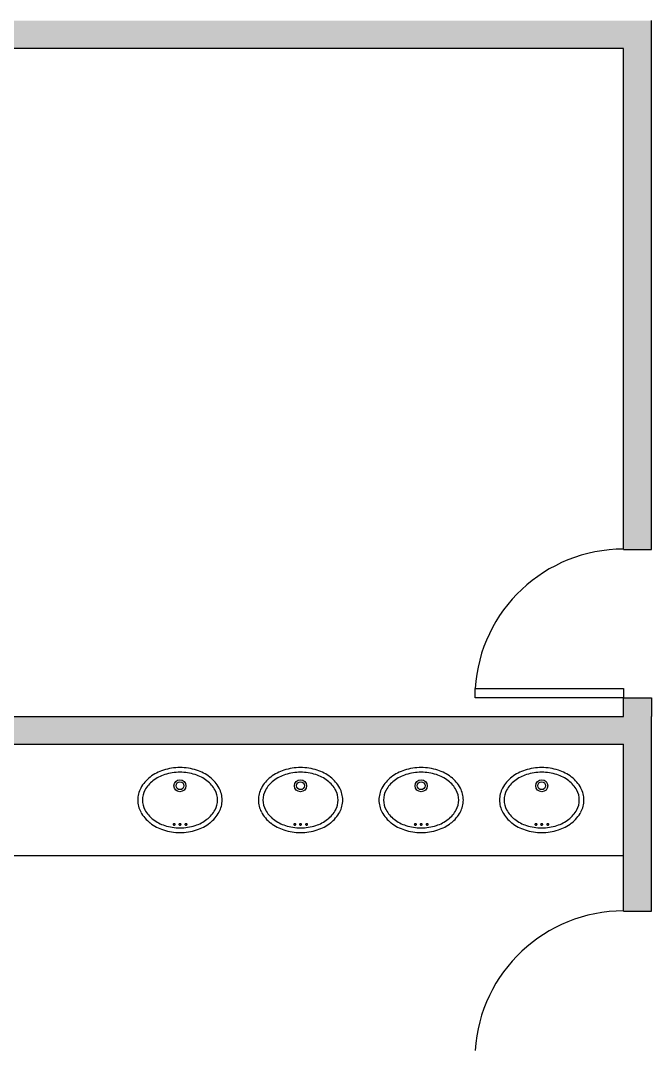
# Model space of a CAD drawing. Header units: metres. Extents: x 95 to 486, y 2972 to 3465.
# Drawn here: x 177.48 to 180.88, y 3418.87 to 3424.42 of the extents above; entities that cross this region are included whole.
import ezdxf

# ---------------------------------------------------------------- set-up
doc = ezdxf.new("R2010")
doc.units = ezdxf.units.M
for name, color, linetype in [('0_MUROS', 7, 'Continuous'), ('0_PUERTAS-VENTANAS', 3, 'Continuous'), ('0_SANITARIOS', 1, 'Continuous')]:
    doc.layers.add(name, color=color, linetype=linetype)

msp = doc.modelspace()

# ---------------------------------------------------------------- hatches: boundary and pattern name
at = {"layer": '0_MUROS'}
h = msp.add_hatch(color=256, dxfattribs=at)
h.paths.add_polyline_path([(180.8786, 3424.4245), (171.3786, 3424.4245), (171.3786, 3424.2745), (180.7286, 3424.2745), (180.7286, 3421.5745), (180.8786, 3421.5745)])
h.paths.add_polyline_path([(180.8786, 3420.6745), (180.8786, 3420.7745), (180.7286, 3420.7745), (180.7286, 3420.6745), (171.3786, 3420.6745), (171.3786, 3420.5245), (176.7286, 3420.5245), (176.7286, 3419.8245), (176.8286, 3419.8245), (176.8286, 3420.5245), (180.7286, 3420.5245), (180.7286, 3419.6245), (180.8786, 3419.6245)])

# ---------------------------------------------------------------- linework, layer by layer
for p, q in [((180.8786, 3421.5745), (180.8786, 3424.4245)), ((180.7286, 3424.2745), (171.3786, 3424.2745)), ((180.7286, 3421.5745), (180.7286, 3424.2745)), ((180.7286, 3421.5745), (180.8786, 3421.5745)), ((180.7286, 3420.6745), (180.7286, 3420.7745)), ((180.7286, 3420.7745), (180.8786, 3420.7745)), ((180.8786, 3420.7745), (180.8786, 3420.6745)), ((171.3786, 3420.6745), (180.7286, 3420.6745)), ((180.8786, 3419.6245), (180.8786, 3420.6745)), ((176.8286, 3420.5245), (180.7286, 3420.5245)), ((180.7286, 3419.6245), (180.7286, 3420.5245)), ((180.7286, 3419.6245), (180.8786, 3419.6245))]:
    msp.add_line(p, q, dxfattribs=at)
at = {"layer": '0_PUERTAS-VENTANAS'}
for p, q in [((179.9286, 3420.7745), (179.9286, 3420.8245)), ((179.9286, 3420.8245), (180.7286, 3420.8245)), ((180.7286, 3420.8245), (180.7286, 3420.7745)), ((180.7286, 3420.7745), (179.9286, 3420.7745))]:
    msp.add_line(p, q, dxfattribs=at)
at = {"layer": '0_PUERTAS-VENTANAS', "color": 5}
for centre in [(180.7286, 3420.7745), (180.7286, 3418.8245)]:
    msp.add_arc(centre, 0.8016, 90, 176.4237, dxfattribs=at)
at = {"layer": '0_SANITARIOS'}
msp.add_line((176.8286, 3419.9245), (180.7286, 3419.9245), dxfattribs=at)
at = {"layer": '0_SANITARIOS', "color": 2}
for centre, radius in [((178.3375, 3420.3008), 0.0325), ((178.3375, 3420.3008), 0.021), ((178.9875, 3420.3008), 0.0325), ((178.9875, 3420.3008), 0.021), ((179.6375, 3420.3008), 0.0325), ((179.6375, 3420.3008), 0.021), ((180.2875, 3420.3008), 0.0325), ((180.2875, 3420.3008), 0.021)]:
    msp.add_circle(centre, radius, dxfattribs=at)
for centre, radius, start, end in [((178.3188, 3420.1627), 0.2331, 107.6732, 127.5686), ((178.3188, 3420.1627), 0.2081, 107.6732, 127.5686), ((178.3375, 3420.1039), 0.2948, 90, 107.6732), ((178.3375, 3420.1039), 0.2698, 90, 107.6732), ((178.3375, 3420.1039), 0.2948, 72.3268, 90), ((178.3375, 3420.1039), 0.2698, 72.3268, 90), ((178.3563, 3420.1627), 0.2081, 52.4314, 72.3268), ((178.3563, 3420.1627), 0.2331, 52.4314, 72.3268), ((178.9688, 3420.1627), 0.2331, 107.6732, 127.5686), ((178.9688, 3420.1627), 0.2081, 107.6732, 127.5686), ((178.9875, 3420.1039), 0.2948, 90, 107.6732), ((178.9875, 3420.1039), 0.2698, 90, 107.6732), ((178.9875, 3420.1039), 0.2948, 72.3268, 90), ((178.9875, 3420.1039), 0.2698, 72.3268, 90), ((179.0063, 3420.1627), 0.2081, 52.4314, 72.3268), ((179.0063, 3420.1627), 0.2331, 52.4314, 72.3268), ((179.6188, 3420.1627), 0.2331, 107.6732, 127.5686), ((179.6188, 3420.1627), 0.2081, 107.6732, 127.5686), ((179.6375, 3420.1039), 0.2948, 90, 107.6732), ((179.6375, 3420.1039), 0.2698, 90, 107.6732), ((179.6375, 3420.1039), 0.2948, 72.3268, 90), ((179.6375, 3420.1039), 0.2698, 72.3268, 90), ((179.6563, 3420.1627), 0.2081, 52.4314, 72.3268), ((179.6563, 3420.1627), 0.2331, 52.4314, 72.3268), ((180.2688, 3420.1627), 0.2331, 107.6732, 127.5686), ((180.2688, 3420.1627), 0.2081, 107.6732, 127.5686), ((180.2875, 3420.1039), 0.2948, 90, 107.6732), ((180.2875, 3420.1039), 0.2698, 90, 107.6732), ((180.2875, 3420.1039), 0.2948, 72.3268, 90), ((180.2875, 3420.1039), 0.2698, 72.3268, 90), ((180.3063, 3420.1627), 0.2081, 52.4314, 72.3268), ((180.3063, 3420.1627), 0.2331, 52.4314, 72.3268), ((178.2901, 3420.2), 0.1861, 127.5686, 151.6985), ((178.2901, 3420.2), 0.1611, 127.5686, 151.6985), ((178.385, 3420.2), 0.1611, 28.3015, 52.4314), ((178.385, 3420.2), 0.1861, 28.3015, 52.4314), ((178.9401, 3420.2), 0.1861, 127.5686, 151.6985), ((178.9401, 3420.2), 0.1611, 127.5686, 151.6985), ((179.035, 3420.2), 0.1611, 28.3015, 52.4314), ((179.035, 3420.2), 0.1861, 28.3015, 52.4314), ((179.5901, 3420.2), 0.1861, 127.5686, 151.6985), ((179.5901, 3420.2), 0.1611, 127.5686, 151.6985), ((179.685, 3420.2), 0.1611, 28.3015, 52.4314), ((179.685, 3420.2), 0.1861, 28.3015, 52.4314), ((180.2401, 3420.2), 0.1861, 127.5686, 151.6985), ((180.2401, 3420.2), 0.1611, 127.5686, 151.6985), ((180.335, 3420.2), 0.1611, 28.3015, 52.4314), ((180.335, 3420.2), 0.1861, 28.3015, 52.4314), ((178.246, 3420.2238), 0.136, 151.6985, 180), ((178.246, 3420.2238), 0.111, 151.6985, 180), ((178.429, 3420.2238), 0.111, 0, 28.3015), ((178.429, 3420.2238), 0.136, 0, 28.3015), ((178.896, 3420.2238), 0.136, 151.6985, 180), ((178.896, 3420.2238), 0.111, 151.6985, 180), ((179.079, 3420.2238), 0.111, 0, 28.3015), ((179.079, 3420.2238), 0.136, 0, 28.3015), ((179.546, 3420.2238), 0.136, 151.6985, 180), ((179.546, 3420.2238), 0.111, 151.6985, 180), ((179.729, 3420.2238), 0.111, 0, 28.3015), ((179.729, 3420.2238), 0.136, 0, 28.3015), ((180.196, 3420.2238), 0.136, 151.6985, 180), ((180.196, 3420.2238), 0.111, 151.6985, 180), ((180.379, 3420.2238), 0.111, 0, 28.3015), ((180.379, 3420.2238), 0.136, 0, 28.3015), ((178.246, 3420.2238), 0.136, 180, 208.3015), ((178.246, 3420.2238), 0.111, 180, 208.3015), ((178.429, 3420.2238), 0.111, 331.6985, 0), ((178.429, 3420.2238), 0.136, 331.6985, 0), ((178.896, 3420.2238), 0.136, 180, 208.3015), ((178.896, 3420.2238), 0.111, 180, 208.3015), ((179.079, 3420.2238), 0.111, 331.6985, 0), ((179.079, 3420.2238), 0.136, 331.6985, 0), ((179.546, 3420.2238), 0.136, 180, 208.3015), ((179.546, 3420.2238), 0.111, 180, 208.3015), ((179.729, 3420.2238), 0.111, 331.6985, 0), ((179.729, 3420.2238), 0.136, 331.6985, 0), ((180.196, 3420.2238), 0.136, 180, 208.3015), ((180.196, 3420.2238), 0.111, 180, 208.3015), ((180.379, 3420.2238), 0.111, 331.6985, 0), ((180.379, 3420.2238), 0.136, 331.6985, 0), ((178.2901, 3420.2475), 0.1861, 208.3015, 232.4314), ((178.2901, 3420.2475), 0.1611, 208.3015, 232.4314), ((178.385, 3420.2475), 0.1611, 307.5686, 331.6985), ((178.385, 3420.2475), 0.1861, 307.5686, 331.6985), ((178.9401, 3420.2475), 0.1861, 208.3015, 232.4314), ((178.9401, 3420.2475), 0.1611, 208.3015, 232.4314), ((179.035, 3420.2475), 0.1611, 307.5686, 331.6985), ((179.035, 3420.2475), 0.1861, 307.5686, 331.6985), ((179.5901, 3420.2475), 0.1861, 208.3015, 232.4314), ((179.5901, 3420.2475), 0.1611, 208.3015, 232.4314), ((179.685, 3420.2475), 0.1611, 307.5686, 331.6985), ((179.685, 3420.2475), 0.1861, 307.5686, 331.6985), ((180.2401, 3420.2475), 0.1861, 208.3015, 232.4314), ((180.2401, 3420.2475), 0.1611, 208.3015, 232.4314), ((180.335, 3420.2475), 0.1611, 307.5686, 331.6985), ((180.335, 3420.2475), 0.1861, 307.5686, 331.6985), ((178.3188, 3420.2848), 0.2331, 232.4314, 252.3268), ((178.3188, 3420.2848), 0.2081, 232.4314, 252.3268), ((178.3375, 3420.3436), 0.2698, 252.3268, 270), ((178.303, 3420.0924), 0.00229, 146.213, 180), ((178.303, 3420.0924), 0.00229, 180, 213.787), ((178.3046, 3420.0913), 0.0043, 121.7595, 146.213), ((178.3046, 3420.0936), 0.0043, 213.787, 238.2405), ((178.3058, 3420.0895), 0.00641, 104.3818, 121.7595), ((178.3058, 3420.0953), 0.00641, 238.2405, 255.6182), ((178.3065, 3420.0867), 0.00933, 90, 104.3818), ((178.3065, 3420.0982), 0.00933, 255.6182, 270), ((178.3065, 3420.0867), 0.00933, 75.6182, 90), ((178.3065, 3420.0982), 0.00933, 270, 284.3818), ((178.3072, 3420.0895), 0.00641, 58.2405, 75.6182), ((178.3072, 3420.0953), 0.00641, 284.3818, 301.7595), ((178.3083, 3420.0913), 0.0043, 33.787, 58.2405), ((178.3083, 3420.0936), 0.0043, 301.7595, 326.213), ((178.31, 3420.0924), 0.00229, 0, 33.787), ((178.31, 3420.0924), 0.00229, 326.213, 0), ((178.334, 3420.0924), 0.00229, 146.213, 180), ((178.334, 3420.0924), 0.00229, 180, 213.787), ((178.3357, 3420.0913), 0.0043, 121.7595, 146.213), ((178.3357, 3420.0936), 0.0043, 213.787, 238.2405), ((178.3368, 3420.0895), 0.00641, 104.3818, 121.7595), ((178.3368, 3420.0953), 0.00641, 238.2405, 255.6182), ((178.3375, 3420.0867), 0.00933, 90, 104.3818), ((178.3375, 3420.0982), 0.00933, 255.6182, 270), ((178.3375, 3420.0867), 0.00933, 75.6182, 90), ((178.3375, 3420.0982), 0.00933, 270, 284.3818), ((178.3375, 3420.3436), 0.2698, 270, 287.6732), ((178.3383, 3420.0895), 0.00641, 58.2405, 75.6182), ((178.3383, 3420.0953), 0.00641, 284.3818, 301.7595), ((178.3394, 3420.0913), 0.0043, 33.787, 58.2405), ((178.3394, 3420.0936), 0.0043, 301.7595, 326.213), ((178.341, 3420.0924), 0.00229, 360, 33.787), ((178.341, 3420.0924), 0.00229, 326.213, 0), ((178.3665, 3420.0924), 0.00229, 146.213, 180), ((178.3665, 3420.0924), 0.00229, 180, 213.787), ((178.3682, 3420.0913), 0.0043, 121.7595, 146.213), ((178.3682, 3420.0936), 0.0043, 213.787, 238.2405), ((178.3693, 3420.0895), 0.00641, 104.3818, 121.7595), ((178.3693, 3420.0953), 0.00641, 238.2405, 255.6182), ((178.37, 3420.0867), 0.00933, 90, 104.3818), ((178.37, 3420.0982), 0.00933, 255.6182, 270), ((178.37, 3420.0867), 0.00933, 75.6182, 90), ((178.37, 3420.0982), 0.00933, 270, 284.3818), ((178.3708, 3420.0895), 0.00641, 58.2405, 75.6182), ((178.3708, 3420.0953), 0.00641, 284.3818, 301.7595), ((178.3719, 3420.0913), 0.0043, 33.787, 58.2405), ((178.3719, 3420.0936), 0.0043, 301.7595, 326.213), ((178.3735, 3420.0924), 0.00229, 360, 33.787), ((178.3735, 3420.0924), 0.00229, 326.213, 0), ((178.3563, 3420.2848), 0.2081, 287.6732, 307.5686), ((178.3563, 3420.2848), 0.2331, 287.6732, 307.5686), ((178.9688, 3420.2848), 0.2331, 232.4314, 252.3268), ((178.9688, 3420.2848), 0.2081, 232.4314, 252.3268), ((178.9875, 3420.3436), 0.2698, 252.3268, 270), ((178.953, 3420.0924), 0.00229, 146.213, 180), ((178.953, 3420.0924), 0.00229, 180, 213.787), ((178.9546, 3420.0913), 0.0043, 121.7595, 146.213), ((178.9546, 3420.0936), 0.0043, 213.787, 238.2405), ((178.9558, 3420.0895), 0.00641, 104.3818, 121.7595), ((178.9558, 3420.0953), 0.00641, 238.2405, 255.6182), ((178.9565, 3420.0867), 0.00933, 90, 104.3818), ((178.9565, 3420.0982), 0.00933, 255.6182, 270), ((178.9565, 3420.0867), 0.00933, 75.6182, 90), ((178.9565, 3420.0982), 0.00933, 270, 284.3818), ((178.9572, 3420.0895), 0.00641, 58.2405, 75.6182), ((178.9572, 3420.0953), 0.00641, 284.3818, 301.7595), ((178.9583, 3420.0913), 0.0043, 33.787, 58.2405), ((178.9583, 3420.0936), 0.0043, 301.7595, 326.213), ((178.96, 3420.0924), 0.00229, 0, 33.787), ((178.96, 3420.0924), 0.00229, 326.213, 0), ((178.984, 3420.0924), 0.00229, 146.213, 180), ((178.984, 3420.0924), 0.00229, 180, 213.787), ((178.9857, 3420.0913), 0.0043, 121.7595, 146.213), ((178.9857, 3420.0936), 0.0043, 213.787, 238.2405), ((178.9868, 3420.0895), 0.00641, 104.3818, 121.7595), ((178.9868, 3420.0953), 0.00641, 238.2405, 255.6182), ((178.9875, 3420.0867), 0.00933, 90, 104.3818), ((178.9875, 3420.0982), 0.00933, 255.6182, 270), ((178.9875, 3420.0867), 0.00933, 75.6182, 90), ((178.9875, 3420.0982), 0.00933, 270, 284.3818), ((178.9875, 3420.3436), 0.2698, 270, 287.6732), ((178.9883, 3420.0895), 0.00641, 58.2405, 75.6182), ((178.9883, 3420.0953), 0.00641, 284.3818, 301.7595), ((178.9894, 3420.0913), 0.0043, 33.787, 58.2405), ((178.9894, 3420.0936), 0.0043, 301.7595, 326.213), ((178.991, 3420.0924), 0.00229, 360, 33.787), ((178.991, 3420.0924), 0.00229, 326.213, 0), ((179.0165, 3420.0924), 0.00229, 146.213, 180), ((179.0165, 3420.0924), 0.00229, 180, 213.787), ((179.0182, 3420.0913), 0.0043, 121.7595, 146.213), ((179.0182, 3420.0936), 0.0043, 213.787, 238.2405), ((179.0193, 3420.0895), 0.00641, 104.3818, 121.7595), ((179.0193, 3420.0953), 0.00641, 238.2405, 255.6182), ((179.02, 3420.0867), 0.00933, 90, 104.3818), ((179.02, 3420.0982), 0.00933, 255.6182, 270), ((179.02, 3420.0867), 0.00933, 75.6182, 90), ((179.02, 3420.0982), 0.00933, 270, 284.3818), ((179.0208, 3420.0895), 0.00641, 58.2405, 75.6182), ((179.0208, 3420.0953), 0.00641, 284.3818, 301.7595), ((179.0219, 3420.0913), 0.0043, 33.787, 58.2405), ((179.0219, 3420.0936), 0.0043, 301.7595, 326.213), ((179.0235, 3420.0924), 0.00229, 360, 33.787), ((179.0235, 3420.0924), 0.00229, 326.213, 0), ((179.0063, 3420.2848), 0.2081, 287.6732, 307.5686), ((179.0063, 3420.2848), 0.2331, 287.6732, 307.5686), ((179.6188, 3420.2848), 0.2331, 232.4314, 252.3268), ((179.6188, 3420.2848), 0.2081, 232.4314, 252.3268), ((179.6375, 3420.3436), 0.2698, 252.3268, 270), ((179.603, 3420.0924), 0.00229, 146.213, 180), ((179.603, 3420.0924), 0.00229, 180, 213.787), ((179.6046, 3420.0913), 0.0043, 121.7595, 146.213), ((179.6046, 3420.0936), 0.0043, 213.787, 238.2405), ((179.6058, 3420.0895), 0.00641, 104.3818, 121.7595), ((179.6058, 3420.0953), 0.00641, 238.2405, 255.6182), ((179.6065, 3420.0867), 0.00933, 90, 104.3818), ((179.6065, 3420.0982), 0.00933, 255.6182, 270), ((179.6065, 3420.0867), 0.00933, 75.6182, 90), ((179.6065, 3420.0982), 0.00933, 270, 284.3818), ((179.6072, 3420.0895), 0.00641, 58.2405, 75.6182), ((179.6072, 3420.0953), 0.00641, 284.3818, 301.7595), ((179.6083, 3420.0913), 0.0043, 33.787, 58.2405), ((179.6083, 3420.0936), 0.0043, 301.7595, 326.213), ((179.61, 3420.0924), 0.00229, 0, 33.787), ((179.61, 3420.0924), 0.00229, 326.213, 0), ((179.634, 3420.0924), 0.00229, 146.213, 180), ((179.634, 3420.0924), 0.00229, 180, 213.787), ((179.6357, 3420.0913), 0.0043, 121.7595, 146.213), ((179.6357, 3420.0936), 0.0043, 213.787, 238.2405), ((179.6368, 3420.0895), 0.00641, 104.3818, 121.7595), ((179.6368, 3420.0953), 0.00641, 238.2405, 255.6182), ((179.6375, 3420.0867), 0.00933, 90, 104.3818), ((179.6375, 3420.0982), 0.00933, 255.6182, 270), ((179.6375, 3420.0867), 0.00933, 75.6182, 90), ((179.6375, 3420.0982), 0.00933, 270, 284.3818), ((179.6375, 3420.3436), 0.2698, 270, 287.6732), ((179.6383, 3420.0895), 0.00641, 58.2405, 75.6182), ((179.6383, 3420.0953), 0.00641, 284.3818, 301.7595), ((179.6394, 3420.0913), 0.0043, 33.787, 58.2405), ((179.6394, 3420.0936), 0.0043, 301.7595, 326.213), ((179.641, 3420.0924), 0.00229, 360, 33.787), ((179.641, 3420.0924), 0.00229, 326.213, 0), ((179.6665, 3420.0924), 0.00229, 146.213, 180), ((179.6665, 3420.0924), 0.00229, 180, 213.787), ((179.6682, 3420.0913), 0.0043, 121.7595, 146.213), ((179.6682, 3420.0936), 0.0043, 213.787, 238.2405), ((179.6693, 3420.0895), 0.00641, 104.3818, 121.7595), ((179.6693, 3420.0953), 0.00641, 238.2405, 255.6182), ((179.67, 3420.0867), 0.00933, 90, 104.3818), ((179.67, 3420.0982), 0.00933, 255.6182, 270), ((179.67, 3420.0867), 0.00933, 75.6182, 90), ((179.67, 3420.0982), 0.00933, 270, 284.3818), ((179.6708, 3420.0895), 0.00641, 58.2405, 75.6182), ((179.6708, 3420.0953), 0.00641, 284.3818, 301.7595), ((179.6719, 3420.0913), 0.0043, 33.787, 58.2405), ((179.6719, 3420.0936), 0.0043, 301.7595, 326.213), ((179.6735, 3420.0924), 0.00229, 360, 33.787), ((179.6735, 3420.0924), 0.00229, 326.213, 0), ((179.6563, 3420.2848), 0.2081, 287.6732, 307.5686), ((179.6563, 3420.2848), 0.2331, 287.6732, 307.5686), ((180.2688, 3420.2848), 0.2331, 232.4314, 252.3268), ((180.2688, 3420.2848), 0.2081, 232.4314, 252.3268), ((180.2875, 3420.3436), 0.2698, 252.3268, 270), ((180.253, 3420.0924), 0.00229, 146.213, 180), ((180.253, 3420.0924), 0.00229, 180, 213.787), ((180.2546, 3420.0913), 0.0043, 121.7595, 146.213), ((180.2546, 3420.0936), 0.0043, 213.787, 238.2405), ((180.2558, 3420.0895), 0.00641, 104.3818, 121.7595), ((180.2558, 3420.0953), 0.00641, 238.2405, 255.6182), ((180.2565, 3420.0867), 0.00933, 90, 104.3818), ((180.2565, 3420.0982), 0.00933, 255.6182, 270), ((180.2565, 3420.0867), 0.00933, 75.6182, 90), ((180.2565, 3420.0982), 0.00933, 270, 284.3818), ((180.2572, 3420.0895), 0.00641, 58.2405, 75.6182), ((180.2572, 3420.0953), 0.00641, 284.3818, 301.7595), ((180.2583, 3420.0913), 0.0043, 33.787, 58.2405), ((180.2583, 3420.0936), 0.0043, 301.7595, 326.213), ((180.26, 3420.0924), 0.00229, 0, 33.787), ((180.26, 3420.0924), 0.00229, 326.213, 0), ((180.284, 3420.0924), 0.00229, 146.213, 180), ((180.284, 3420.0924), 0.00229, 180, 213.787), ((180.2857, 3420.0913), 0.0043, 121.7595, 146.213), ((180.2857, 3420.0936), 0.0043, 213.787, 238.2405), ((180.2868, 3420.0895), 0.00641, 104.3818, 121.7595), ((180.2868, 3420.0953), 0.00641, 238.2405, 255.6182), ((180.2875, 3420.0867), 0.00933, 90, 104.3818), ((180.2875, 3420.0982), 0.00933, 255.6182, 270), ((180.2875, 3420.0867), 0.00933, 75.6182, 90), ((180.2875, 3420.0982), 0.00933, 270, 284.3818), ((180.2875, 3420.3436), 0.2698, 270, 287.6732), ((180.2883, 3420.0895), 0.00641, 58.2405, 75.6182), ((180.2883, 3420.0953), 0.00641, 284.3818, 301.7595), ((180.2894, 3420.0913), 0.0043, 33.787, 58.2405), ((180.2894, 3420.0936), 0.0043, 301.7595, 326.213), ((180.291, 3420.0924), 0.00229, 360, 33.787), ((180.291, 3420.0924), 0.00229, 326.213, 0), ((180.3165, 3420.0924), 0.00229, 146.213, 180), ((180.3165, 3420.0924), 0.00229, 180, 213.787), ((180.3182, 3420.0913), 0.0043, 121.7595, 146.213), ((180.3182, 3420.0936), 0.0043, 213.787, 238.2405), ((180.3193, 3420.0895), 0.00641, 104.3818, 121.7595), ((180.3193, 3420.0953), 0.00641, 238.2405, 255.6182), ((180.32, 3420.0867), 0.00933, 90, 104.3818), ((180.32, 3420.0982), 0.00933, 255.6182, 270), ((180.32, 3420.0867), 0.00933, 75.6182, 90), ((180.32, 3420.0982), 0.00933, 270, 284.3818), ((180.3208, 3420.0895), 0.00641, 58.2405, 75.6182), ((180.3208, 3420.0953), 0.00641, 284.3818, 301.7595), ((180.3219, 3420.0913), 0.0043, 33.787, 58.2405), ((180.3219, 3420.0936), 0.0043, 301.7595, 326.213), ((180.3235, 3420.0924), 0.00229, 360, 33.787), ((180.3235, 3420.0924), 0.00229, 326.213, 0), ((180.3063, 3420.2848), 0.2081, 287.6732, 307.5686), ((180.3063, 3420.2848), 0.2331, 287.6732, 307.5686), ((178.3375, 3420.3436), 0.2948, 252.3268, 270), ((178.3375, 3420.3436), 0.2948, 270, 287.6732), ((178.9875, 3420.3436), 0.2948, 252.3268, 270), ((178.9875, 3420.3436), 0.2948, 270, 287.6732), ((179.6375, 3420.3436), 0.2948, 252.3268, 270), ((179.6375, 3420.3436), 0.2948, 270, 287.6732), ((180.2875, 3420.3436), 0.2948, 252.3268, 270), ((180.2875, 3420.3436), 0.2948, 270, 287.6732)]:
    msp.add_arc(centre, radius, start, end, dxfattribs=at)

doc.saveas('drawing.dxf')
